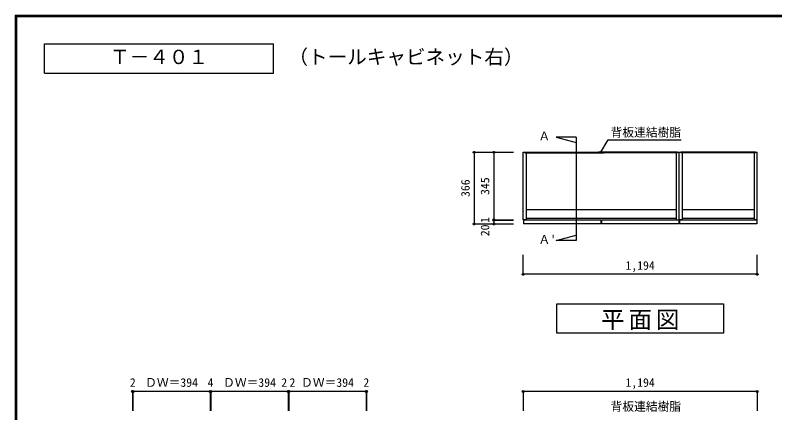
# Model space of a CAD drawing. Units: millimetres at full size, sheet at 1:20; details may follow other scales. Extents: x -3893 to 3907, y -2871 to 2783.
# Drawn here: x -3893 to -16, y 753 to 2783 of the extents above; entities that cross this region are included whole.
import ezdxf
from ezdxf.enums import TextEntityAlignment as Align

# ---------------------------------------------------------------- set-up
doc = ezdxf.new("R2010")
doc.units = ezdxf.units.MM
doc.header["$LTSCALE"] = 20
doc.header["$PDMODE"] = 32
doc.header["$PDSIZE"] = 10
for name, color, linetype in [('0-1_本体', 7, 'Continuous'), ('0-2_扉', 2, 'Continuous'), ('0-4_棚', 3, 'Continuous'), ('0-7_', 7, 'Continuous'), ('0-A_文字', 7, 'Continuous'), ('0-B_寸法', 4, 'Continuous'), ('F-1_枠', 6, 'Continuous')]:
    doc.layers.add(name, color=color, linetype=linetype)
doc.styles.add('ＭＳ ゴシック', font='')
doc.styles.get('ＭＳ ゴシック').set_extended_font_data('MS Gothic')

msp = doc.modelspace()

# ---------------------------------------------------------------- linework, layer by layer
at = {"layer": '0-1_本体'}
for p, q in [((-1292.09, 2083.06), (-907.59, 2083.06)), ((-512.09, 2083.06), (-896.59, 2083.06)), ((-114.09, 2083.06), (-496.09, 2083.06))]:
    msp.add_line(p, q, dxfattribs=at)
at = {"layer": '0-1_本体', "color": 2}
for p, q in [((-1292.09, 2081.56), (-907.59, 2081.56)), ((-1285.09, 2080.06), (-1285.09, 1738.06)), ((-512.09, 2081.56), (-896.59, 2081.56)), ((-519.09, 2080.06), (-519.09, 1738.06)), ((-512.09, 2083.06), (-504.09, 2083.06)), ((-114.09, 2081.56), (-496.09, 2081.56)), ((-114.09, 2080.06), (-496.09, 2080.06)), ((-489.09, 2080.06), (-489.09, 1738.06)), ((-121.09, 2080.06), (-121.09, 1738.06)), ((-114.09, 2083.06), (-114.09, 2080.06)), ((-114.09, 2083.06), (-106.09, 2083.06)), ((-106.09, 1738.06), (-106.09, 2083.06)), ((-519.09, 1738.06), (-504.09, 1738.06)), ((-106.09, 1738.06), (-121.09, 1738.06))]:
    msp.add_line(p, q, dxfattribs=at)
for points in [[(-1285.09, 1738.06), (-1300.09, 1738.06), (-1300.09, 2083.06)], [(-1300.09, 2083.06), (-1292.09, 2083.06), (-1292.09, 2080.06), (-907.59, 2080.06)], [(-512.09, 2083.06), (-512.09, 2080.06), (-896.59, 2080.06)], [(-489.09, 1738.06), (-504.09, 1738.06), (-504.09, 2083.06)], [(-504.09, 2083.06), (-496.09, 2083.06), (-496.09, 2080.06)]]:
    msp.add_lwpolyline(points, dxfattribs=at)
at = {"layer": '0-2_扉'}
for p, q in [((-904.09, 1737.06), (-1298.09, 1737.06)), ((-1298.09, 1737.06), (-1298.09, 1717.06)), ((-904.09, 1717.06), (-1298.09, 1717.06)), ((-904.09, 1737.06), (-904.09, 1717.06)), ((-506.09, 1737.06), (-900.09, 1737.06)), ((-900.09, 1737.06), (-900.09, 1717.06)), ((-506.09, 1717.06), (-900.09, 1717.06)), ((-506.09, 1737.06), (-506.09, 1717.06)), ((-108.09, 1737.06), (-502.09, 1737.06)), ((-502.09, 1737.06), (-502.09, 1717.06))]:
    msp.add_line(p, q, dxfattribs=at)
msp.add_lwpolyline([(-108.09, 1737.06), (-108.09, 1717.06), (-502.09, 1717.06)], dxfattribs=at)
at = {"layer": '0-4_棚'}
for p, q in [((-519.09, 1790.06), (-1285.09, 1790.06)), ((-121.09, 1790.06), (-489.09, 1790.06)), ((-519.09, 1745.06), (-1285.09, 1745.06)), ((-121.09, 1745.06), (-489.09, 1745.06))]:
    msp.add_line(p, q, dxfattribs=at)
at = {"layer": '0-7_'}
for p, q in [((-918.09, 2083.56), (-918.09, 2083.06)), ((-918.09, 2083.06), (-907.59, 2083.06)), ((-886.59, 2084.06), (-917.59, 2084.06)), ((-916.09, 2080.06), (-907.59, 2080.06)), ((-916.09, 2079.56), (-916.09, 2080.06)), ((-888.59, 2079.06), (-915.59, 2079.06)), ((-907.59, 2080.06), (-907.59, 2083.06)), ((-906.59, 2083.06), (-897.59, 2083.06)), ((-906.59, 2080.06), (-906.59, 2083.06)), ((-906.59, 2080.06), (-897.59, 2080.06)), ((-897.59, 2080.06), (-897.59, 2083.06)), ((-896.59, 2080.06), (-896.59, 2083.06)), ((-896.59, 2083.06), (-886.09, 2083.06)), ((-896.59, 2080.06), (-888.09, 2080.06)), ((-888.09, 2079.56), (-888.09, 2080.06)), ((-886.09, 2083.56), (-886.09, 2083.06))]:
    msp.add_line(p, q, dxfattribs=at)
for centre, start, end in [((-917.59, 2083.56), 90, 180), ((-915.59, 2079.56), 180, 270), ((-888.59, 2079.56), 270, 0), ((-886.59, 2083.56), 0, 90)]:
    msp.add_arc(centre, 0.5, start, end, dxfattribs=at)
at = {"layer": '0-A_文字'}
for p, q in [((-1029.45, 2160.63), (-1029.45, 1632.5)), ((-1132.32, 1632.5), (-1029.45, 1660.06)), ((-1029.45, 1632.5), (-1132.32, 1632.5))]:
    msp.add_line(p, q, dxfattribs=at)
for points in [[(-3743.33, 2486.67), (-3743.33, 2636.67), (-2574.63, 2636.67)], [(-3743.33, 2486.67), (-2574.63, 2486.67), (-2574.63, 2636.67)], [(-1029.45, 2160.63), (-1132.32, 2160.63), (-1029.45, 2133.06)], [(-904.1, 2083.58), (-867.24, 2147.43), (-494.1, 2147.43)]]:
    msp.add_lwpolyline(points, dxfattribs=at)
msp.add_lwpolyline([(-1128.09, 1310.06), (-278.09, 1310.06), (-278.09, 1160.06), (-1128.09, 1160.06)], close=True, dxfattribs=at)
at = {"layer": '0-B_寸法'}
for p, q in [((-1550.09, 2083.06), (-1350.09, 2083.06)), ((-1550.09, 2083.06), (-1550.09, 1717.06)), ((-1450.09, 2083.06), (-1450.09, 1717.06)), ((-1550.09, 1717.06), (-1350.09, 1717.06)), ((-1450.09, 1738.06), (-1350.09, 1738.06)), ((-1450.09, 1737.06), (-1350.09, 1737.06)), ((-1300.09, 1460.06), (-1300.09, 1560.06)), ((-106.09, 1460.06), (-106.09, 1560.06)), ((-106.09, 1460.06), (-1300.09, 1460.06)), ((-3292.09, 862.33), (-3294.09, 862.33)), ((-3294.09, 862.33), (-3294.09, 762.33)), ((-2898.09, 862.33), (-3292.09, 862.33)), ((-3292.09, 862.33), (-3292.09, 762.33)), ((-2894.09, 862.33), (-2898.09, 862.33)), ((-2898.09, 862.33), (-2898.09, 762.33)), ((-2500.09, 862.33), (-2894.09, 862.33)), ((-2894.09, 862.33), (-2894.09, 762.33)), ((-2498.09, 862.33), (-2500.09, 862.33)), ((-2500.09, 862.33), (-2500.09, 762.33)), ((-2498.09, 862.33), (-2498.09, 762.33)), ((-2496.09, 862.33), (-2498.09, 862.33)), ((-2496.09, 862.33), (-2496.09, 762.33)), ((-2102.09, 862.33), (-2496.09, 862.33)), ((-2102.09, 862.33), (-2102.09, 762.33)), ((-2100.09, 862.33), (-2102.09, 862.33)), ((-2100.09, 862.33), (-2100.09, 762.33)), ((-106.09, 862.33), (-1300.09, 862.33)), ((-1300.09, 862.33), (-1300.09, 762.33)), ((-106.09, 862.33), (-106.09, 762.33))]:
    msp.add_line(p, q, dxfattribs=at)
at = {"layer": '0-B_寸法', "color": 7}
for p in [(-1550.09, 2083.06), (-1450.09, 2083.06), (-1550.09, 1717.06), (-1450.09, 1738.06), (-1450.09, 1737.06), (-1450.09, 1717.06), (-1300.09, 1460.06), (-106.09, 1460.06), (-3294.09, 862.33), (-3292.09, 862.33), (-2898.09, 862.33), (-2894.09, 862.33), (-2500.09, 862.33), (-2498.09, 862.33), (-2496.09, 862.33), (-2102.09, 862.33), (-2100.09, 862.33), (-1300.09, 862.33), (-106.09, 862.33)]:
    msp.add_point(p, dxfattribs=at)
at = {"layer": 'F-1_枠'}
for p, q in [((-3893.39, 2783.33), (-3893.39, -2803.33)), ((-3893.39, 2783.33), (3906.61, 2783.33)), ((-3893.39, 2780), (3906.61, 2780)), ((-3893.39, 2776.67), (3906.61, 2776.67)), ((-3890.05, 2783.33), (-3890.05, -2803.33)), ((-3886.72, 2783.33), (-3886.72, -2803.33))]:
    msp.add_line(p, q, dxfattribs=at)

# ---------------------------------------------------------------- texts
at = {"layer": '0-A_文字', "style": 'ＭＳ ゴシック'}
for s, height, p in [('Ｔ－４０１', 73.31, (-3408.98, 2511.67)), ('（トールキャビネット右）', 73.31, (-2498.51, 2511.67)), ('背板連結樹脂', 43.99, (-854.1, 2149.56)), ('Ａ ', 43.99, (-1222.32, 2130.63)), ("Ａ'", 43.99, (-1222.32, 1602.5)), ('背板連結樹脂', 43.99, (-854.1, 749.76))]:
    msp.add_text(s, height=height, dxfattribs=at).set_placement(p, align=Align.BOTTOM_LEFT)
at = {"layer": '0-A_文字', "insert": (-903.09, 1175.06), "char_height": 87.98, "attachment_point": 7, "style": 'ＭＳ ゴシック'}
msp.add_mtext('\\T1.17;平面図', dxfattribs=at)
at = {"layer": '0-B_寸法', "color": 7, "style": 'ＭＳ ゴシック'}
for s, p in [('366', (-1560.09, 1855.06)), ('345', (-1460.09, 1865.56)), ('1', (-1460.09, 1722.56)), ('20', (-1460.09, 1654.65))]:
    msp.add_text(s, height=43.99, rotation=90, dxfattribs=at).set_placement(p, align=Align.BOTTOM_LEFT)
for s, p in [('1,194', (-778.09, 1470.06)), ('2', (-3308.09, 872.33)), ('ＤＷ＝394', (-3230.09, 872.33)), ('4', (-2911.09, 872.33)), ('ＤＷ＝394', (-2832.09, 872.33)), ('2', (-2535.09, 872.33)), ('2', (-2493.09, 872.33)), ('ＤＷ＝394', (-2434.09, 872.33)), ('2', (-2116.09, 872.33)), ('1,194', (-778.09, 872.33))]:
    msp.add_text(s, height=43.99, dxfattribs=at).set_placement(p, align=Align.BOTTOM_LEFT)

doc.saveas('drawing.dxf')
